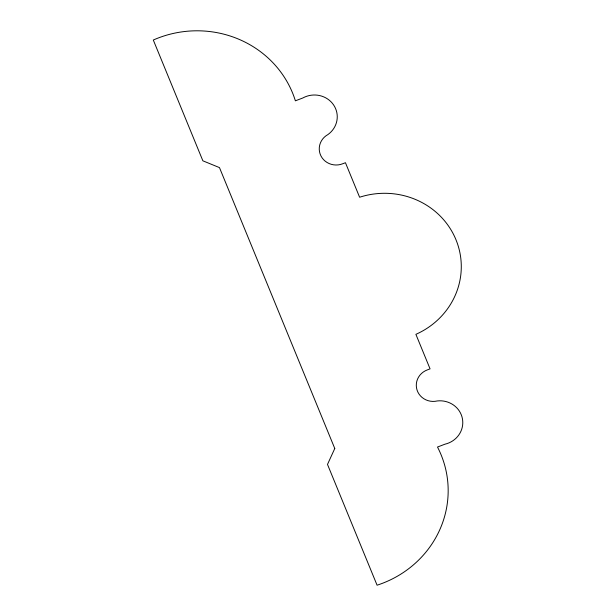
<?xml version="1.0" encoding="UTF-8"?>
<svg xmlns="http://www.w3.org/2000/svg" width="616" height="616" viewBox="0 0 616 616"><rect width="100%" height="100%" fill="white"/><g stroke="black" fill="none" stroke-linecap="round" stroke-linejoin="round"><path stroke-width="0.92" d="M334.773 448.502L327.496 464.418L377.077 585.2A103.557 98.822 -5.8 0 0 437.499 447.039L444.952 444.19A23.046 21.991 -5.8 0 0 462.462 418.926A23.046 21.991 -5.8 0 0 437.291 400.947A17.086 16.309 -5.8 0 1 417.024 389.99A17.086 16.309 -5.8 0 1 427.381 369.877L430.06 368.853L415.892 334.342A77.424 73.882 -5.8 0 0 455.963 239.724A77.424 73.882 -5.8 0 0 359.613 197.235L345.445 162.716L342.765 163.74A17.086 16.309 -5.8 0 1 320.944 155.925A17.086 16.309 -5.8 0 1 327.943 134.55A23.046 21.991 -5.8 0 0 333.525 104.82A23.046 21.991 -5.8 0 0 302.841 97.975L295.38 100.824A103.557 98.822 -5.8 0 0 153.299 40.032L202.872 160.815L219.473 167.606L334.773 448.502"/></g></svg>
